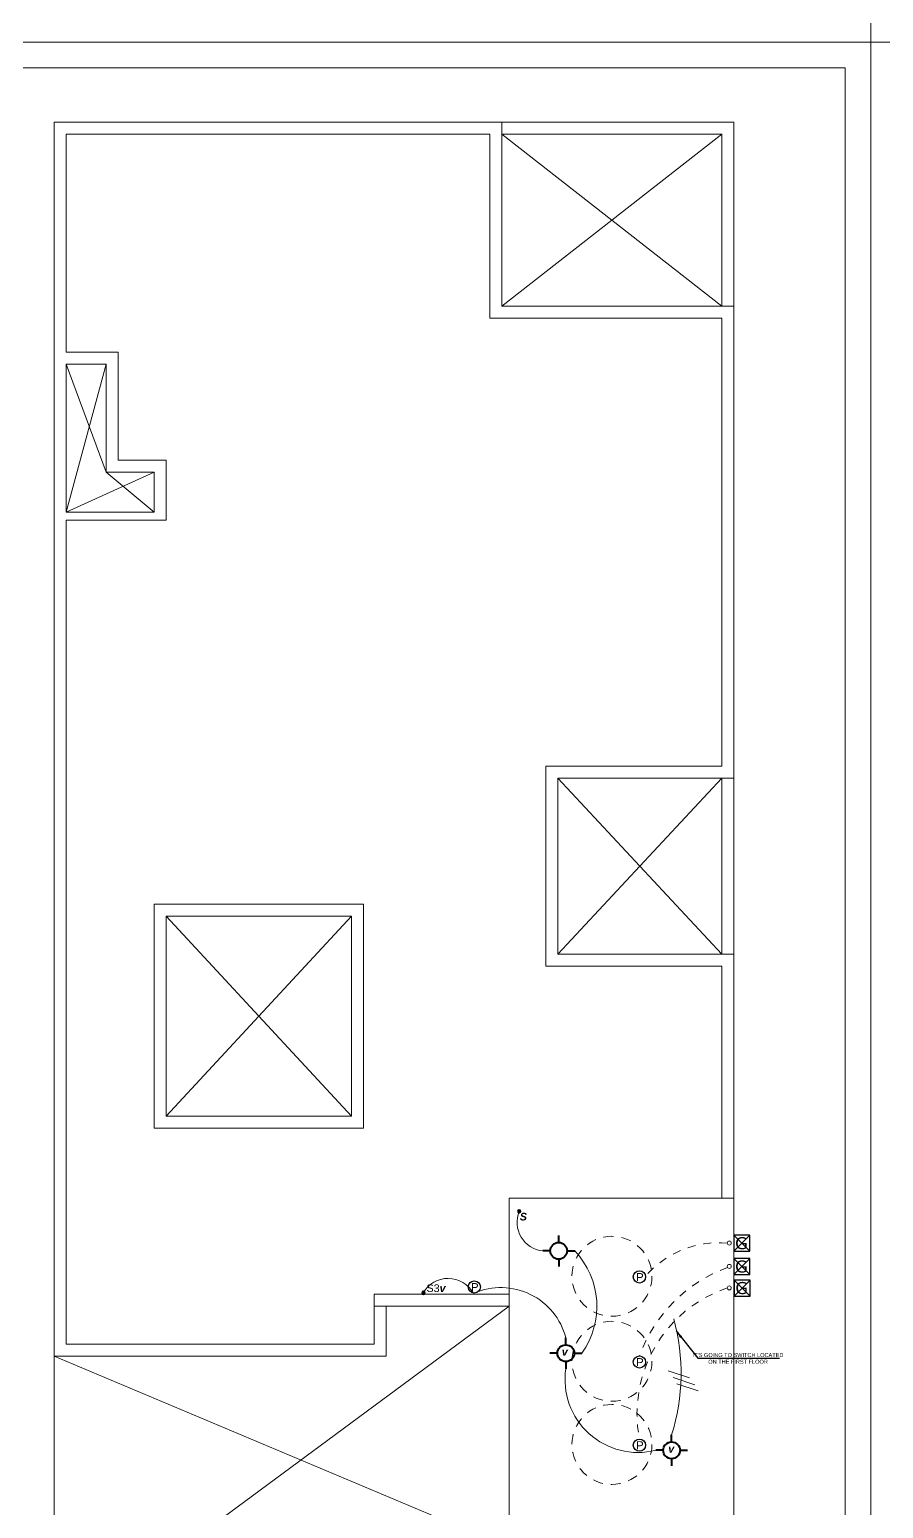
# Model space of a CAD drawing. Header units: millimetres. Extents: x -59 to 123, y 54 to 155.
# Drawn here: x -25.21 to -14.53, y 106.5 to 124.98 of the extents above; entities that cross this region are included whole.
import ezdxf

# ---------------------------------------------------------------- set-up
doc = ezdxf.new("R2010")
doc.units = ezdxf.units.MM
for name, pattern in [('ACAD_ISO04W100', [30.5, 24, -3, 0.5, -3]), ('CONTINUA', [0]), ('DASHED', [0.75, 0.5, -0.25]), ('HIDDEN', [9.525, 6.35, -3.175]), ('HIDDEN2', [0.1875, 0.125, -0.0625])]:
    doc.linetypes.add(name, pattern=pattern)
doc.layers.get('0').update_dxf_attribs({"lineweight": 9})
doc.layers.get('Defpoints').update_dxf_attribs({"lineweight": 0})
doc.layers.add('A-PROY', color=8, linetype='HIDDEN2')
doc.layers.add('telefono', color=54, linetype='Continuous')
for name, color, linetype, lineweight in [('C.EMPOTRADO EN PARED Y TECHO', 210, 'Continuous', 40), ('DET-CORTE', 86, 'Continuous', 50), ('FLUORESCENTE', 3, 'ACAD_ISO04W100', 9), ('mobiliario', 7, 'Continuous', 0), ('murobajo', 7, 'Continuous', 30), ('MUROS', 7, 'Continuous', 80), ('red tomacorrient', 21, 'Continuous', 40), ('T.D.', 105, 'Continuous', 25), ('TEXTO1', 7, 'Continuous', 0), ('VIDRIO', 7, 'Continuous', 5)]:
    doc.layers.add(name, color=color, linetype=linetype, lineweight=lineweight)
doc.styles.add('david', font='arialbi.ttf', dxfattribs={"height": 0.05})
doc.styles.add('Ejes', font='arial.ttf', dxfattribs={"height": 0.2})
doc.styles.add('style4', font='verdanab.ttf', dxfattribs={"height": 0.1})
doc.styles.add('textcosan', font='verdana.ttf', dxfattribs={"height": 0.1})
doc.dimstyles.new('dimension horizontal', dxfattribs={"dimtxt": 0.08, "dimasz": 0.1, "dimexe": 0.15, "dimexo": 0.3, "dimgap": 0.01, "dimtad": 2, "dimtih": 1, "dimtoh": 1, "dimzin": 1, "dimtxsty": 'style4', "dimblk": 'ARCHTICK', "dimcen": 0.08, "dimadec": 0, "dimazin": 0, "dimtfac": 1, "dimtmove": 0, "dimatfit": 3, "dimfxl": 1, "dimarcsym": 0})

# ---------------------------------------------------------------- blocks, each defined once
blk = doc.blocks.new('A$C55F07E59')
at = {"linetype": 'CONTINUA'}
blk.add_lwpolyline([(5.69, 5.55), (8.5, 5.55), (8.5, 1.5), (5.69, 1.5)], close=True, dxfattribs=at)
at = {"layer": 'mobiliario', "lineweight": -2, "ltscale": 0.3}
for p, q in [((5.6, 19), (8.5, 19)), ((8.5, 16.7), (8.5, 19)), ((8.35, 18.85), (5.6, 18.85)), ((5.6, 18.85), (8.35, 16.7)), ((8.35, 18.85), (5.6, 16.7)), ((8.35, 16.7), (8.35, 18.85)), ((0.65, 14.625), (0.15, 15.975)), ((0.65, 15.975), (0.15, 14.125)), ((1.25, 14.625), (0.15, 14.125)), ((0.65, 14.625), (1.25, 14.125)), ((6.3, 8.6), (8.35, 10.8)), ((6.3, 10.8), (8.35, 8.6)), ((8.35, 10.8), (8.35, 8.6)), ((8.5, 10.8), (8.5, 8.6)), ((1.4, 9.075), (3.719, 6.575)), ((1.4, 6.575), (3.719, 9.075)), ((5.69, 4.2), (0, 0)), ((0, 0.4), (0, 3.575)), ((0, 3.575), (8.5, 0))]:
    blk.add_line(p, q, dxfattribs=at)
at = {"layer": 'murobajo', "lineweight": -2}
for p, q in [((5.6, 19), (0, 19)), ((0, 19), (0, 3.575)), ((5.6, 16.7), (5.6, 19)), ((5.45, 18.85), (0.15, 18.85)), ((0.15, 18.85), (0.15, 16.125)), ((5.45, 16.55), (5.45, 18.85)), ((5.6, 16.7), (8.5, 16.7)), ((8.5, 10.8), (8.5, 16.7)), ((5.45, 16.55), (8.35, 16.55)), ((8.35, 10.95), (8.35, 16.55)), ((0.75, 16.125), (0.15, 16.125)), ((0.15, 16.125), (0.8, 16.125)), ((0.8, 16.125), (0.8, 14.775)), ((0.15, 15.975), (0.15, 14.125)), ((0.15, 15.975), (0.65, 15.975)), ((0.65, 15.975), (0.65, 14.625)), ((0.65, 14.625), (1.25, 14.625)), ((0.8, 14.775), (1.4, 14.775)), ((1.25, 14.125), (1.25, 14.625)), ((1.4, 14.025), (1.4, 14.775)), ((1.25, 14.125), (0.15, 14.125)), ((0.15, 14.025), (0.15, 3.725)), ((1.4, 14.025), (0.15, 14.025)), ((6.15, 10.95), (8.35, 10.95)), ((6.15, 10.95), (6.15, 8.45)), ((6.3, 10.8), (8.5, 10.8)), ((6.3, 10.8), (6.3, 8.6)), ((3.869, 9.225), (1.25, 9.225)), ((1.25, 6.425), (1.25, 9.225)), ((3.719, 9.075), (1.4, 9.075)), ((1.4, 6.575), (1.4, 9.075)), ((3.719, 9.075), (3.719, 6.575)), ((3.869, 9.225), (3.869, 6.425)), ((6.3, 8.6), (8.5, 8.6)), ((8.5, 5.55), (8.5, 8.6)), ((6.15, 8.45), (8.35, 8.45)), ((8.35, 5.55), (8.35, 8.45)), ((3.719, 6.575), (1.4, 6.575)), ((3.869, 6.425), (1.25, 6.425)), ((4, 3.725), (4, 4.2)), ((4.15, 3.575), (4.15, 4.2)), ((4.15, 3.575), (4.15, 4.2)), ((0.15, 3.725), (4, 3.725)), ((0, 3.575), (4.15, 3.575))]:
    blk.add_line(p, q, dxfattribs=at)
at = {"layer": 'MUROS', "lineweight": -2}
for p, q in [((5.69, 5.55), (8.5, 5.55)), ((5.69, 5.25), (5.69, 5.55)), ((8.5, 1.5), (8.5, 5.55))]:
    blk.add_line(p, q, dxfattribs=at)
at = {"layer": 'MUROS', "linetype": 'CONTINUA', "lineweight": -2}
for p, q in [((5.69, 4.35), (4, 4.35)), ((4, 4.2), (4, 4.35)), ((5.2, 4.2), (4, 4.2))]:
    blk.add_line(p, q, dxfattribs=at)
at = {"layer": 'VIDRIO', "lineweight": -2}
blk.add_line((5.2, 4.2), (5.69, 4.2), dxfattribs=at)
blk = doc.blocks.new('rrllluuuuzzzz')
at = {"layer": 'C.EMPOTRADO EN PARED Y TECHO'}
for points in [[(0.199, 0.105), (0.199, 0.194)], [(0.094, 0), (0, 0)], [(0.305, 0), (0.399, 0)], [(0.199, -0.105), (0.199, -0.194)]]:
    blk.add_lwpolyline(points, dxfattribs=at)
blk.add_circle((0.199, 0), 0.105, dxfattribs=at)
blk = doc.blocks.new('nº de circuitos')
at = {"layer": 'FLUORESCENTE', "lineweight": 13}
for p, q in [((-0.205, -0.072), (0.009, 0.072)), ((-0.107, -0.072), (0.107, 0.072)), ((-0.028, -0.085), (0.186, 0.059))]:
    blk.add_line(p, q, dxfattribs=at)
blk = doc.blocks.new('_ArchTick')
at = {"color": 0, "linetype": 'ByBlock', "const_width": 0.15}
blk.add_lwpolyline([(-0.5, -0.5), (0.5, 0.5)], dxfattribs=at)
blk = doc.blocks.new('caja de paso')
at = {"lineweight": -3}
blk.add_circle((0, 0), 0.0763, dxfattribs=at)
at = {"style": 'Ejes'}
blk.add_text('P', height=0.1, dxfattribs=at).set_placement((-0.04, -0.052))
blk = doc.blocks.new('A$C2CDF31AB')
at = {"linetype": 'ByBlock'}
blk.add_hatch(color=256, dxfattribs=at).paths.add_polyline_path([(0, 0.017, 1), (0.033, 0.017, 1)])
blk.add_hatch(color=256, dxfattribs=at).paths.add_polyline_path([(0, 0.017, 1), (0.033, 0.017, 1)])
blk.add_circle((0.017, 0.017), 0.0166, dxfattribs=at)
blk = doc.blocks.new('A$C79E72A3B')
at = {"linetype": 'ByBlock'}
blk.add_hatch(color=256, dxfattribs=at).paths.add_polyline_path([(0, 0.017, 1), (0.033, 0.017, 1)])
blk.add_circle((0.017, 0.017), 0.0166, dxfattribs=at)
blk = doc.blocks.new('OO')
at = {"layer": 'telefono', "linetype": 'HIDDEN'}
for p, q in [((566.996, 1787.192), (567.196, 1787.392)), ((566.996, 1787.392), (567.196, 1787.192))]:
    blk.add_line(p, q, dxfattribs=at)
blk.add_lwpolyline([(566.996, 1787.192), (567.196, 1787.192), (567.196, 1787.392), (566.996, 1787.392)], close=True, dxfattribs=at)

msp = doc.modelspace()

# ---------------------------------------------------------------- linework, layer by layer
at = {"layer": 'A-PROY', "lineweight": 5}
for centre in [(-17.925, 109.402), (-17.925, 108.3391), (-17.925, 107.2999)]:
    msp.add_circle(centre, 0.5, dxfattribs=at)
at = {"layer": 'C.EMPOTRADO EN PARED Y TECHO', "lineweight": 5}
for centre, radius, start, end in [((-18.7516, 110.0774), 0.3599, 157.89203, 263.98406), ((-19.1158, 109.0262), 1.0034, 324.26492, 43.70147), ((-19.9719, 109.016), 0.3595, 29.58783, 149.90837), ((-19.3131, 108.4209), 0.8398, 14.69807, 113.29718), ((-19.6147, 108.1879), 2.555, 342.52539, 15.44947), ((-17.5991, 108.1112), 0.9118, 171.46516, 284.09881)]:
    msp.add_arc(centre, radius, start, end, dxfattribs=at)
at = {"layer": 'Defpoints', "lineweight": 5, "ltscale": 0.5}
for points in [[(-58.9383, 124.826), (-14.6883, 124.826), (-14.6883, 154.6086), (-58.9383, 154.6086)], [(-14.6883, 124.826), (29.5617, 124.826), (29.5617, 154.6086), (-14.6883, 154.6086)], [(-58.9383, 95.0434), (-14.6883, 95.0434), (-14.6883, 124.826), (-58.9383, 124.826)], [(-14.6883, 95.0434), (29.5617, 95.0434), (29.5617, 124.826), (-14.6883, 124.826)]]:
    msp.add_lwpolyline(points, close=True, dxfattribs=at)
at = {"layer": 'DET-CORTE', "lineweight": 5, "ltscale": 0.5}
msp.add_lwpolyline([(-58.6204, 95.3613), (-15.0063, 95.3613), (-15.0063, 124.508), (-58.6204, 124.508)], close=True, dxfattribs=at)
at = {"layer": 'red tomacorrient', "color": 1, "linetype": 'DASHED', "lineweight": 5, "ltscale": 0.2}
for centre, radius, start, end in [((-16.5899, 108.6154), 1.2068, 84.89005, 139.32662), ((-15.8384, 107.7729), 1.8544, 110.21019, 160.00171), ((-15.9507, 107.6838), 1.6607, 108.67456, 190.9669)]:
    msp.add_arc(centre, radius, start, end, dxfattribs=at)
at = {"layer": 'T.D.', "lineweight": 5}
for centre in [(-16.4574, 109.8174), (-16.4574, 109.5256), (-16.4574, 109.2571)]:
    msp.add_circle(centre, 0.025, dxfattribs=at)

# ---------------------------------------------------------------- block references
at = {"color": 251, "linetype": 'CONTINUA', "lineweight": 5}
msp.add_blockref('A$C55F07E59', (-24.8993, 104.8294), dxfattribs=at)
at = {"lineweight": 5}
for p in [(-18.7893, 109.7195), (-18.7002, 108.4402), (-17.377, 107.2269)]:
    msp.add_blockref('rrllluuuuzzzz', p, dxfattribs=at)
at = {"lineweight": 5, "rotation": 180}
for p in [(550.7963, 1897.107), (550.7963, 1896.8153), (550.7999, 1896.5464)]:
    msp.add_blockref('OO', p, dxfattribs=at)
at = {"lineweight": 5, "xscale": 1.102500001118541, "yscale": 1.102500001118541, "zscale": 1.102500001118541, "rotation": 307.6363093843845}
msp.add_blockref('nº de circuitos', (-17.0218, 108.0913), dxfattribs=at)
at = {"layer": 'C.EMPOTRADO EN PARED Y TECHO', "lineweight": 5, "xscale": -1}
for name, p, rotation in [('A$C79E72A3B', (-19.0684, 110.1963), 0.0001194124792647244), ('A$C2CDF31AB', (-20.2995, 109.2128), 180)]:
    msp.add_blockref(name, p, dxfattribs=dict(at, rotation=rotation))
at = {"layer": 'C.EMPOTRADO EN PARED Y TECHO', "lineweight": 5}
for p in [(-17.581, 109.3937), (-19.6452, 109.2685), (-17.581, 108.3308), (-17.581, 107.2916)]:
    msp.add_blockref('caja de paso', p, dxfattribs=at)

# ---------------------------------------------------------------- texts
at = {"lineweight": 5, "insert": (-16.3471, 108.3087), "char_height": 0.05, "width": 1.799767, "attachment_point": 8, "rotation": 359.99999, "style": 'textcosan'}
msp.add_mtext("{\\fArial|b0|i0|c204|p34;IT'S GOING TO SWITCH LOCATED }\\P{\\fArial|b0|i0|c204|p34;ON THE FIRST FLOOR}", dxfattribs=at)
at = {"layer": 'C.EMPOTRADO EN PARED Y TECHO', "lineweight": 5, "style": 'david'}
for s, p in [('S', (-19.0767, 110.0996)), ('v', (-18.5513, 108.4099)), ('v', (-17.2202, 107.1988))]:
    msp.add_text(s, height=0.0957, dxfattribs=at).set_placement(p)
at = {"layer": 'C.EMPOTRADO EN PARED Y TECHO', "lineweight": 5, "insert": (-20.243, 109.301), "char_height": 0.095726, "attachment_point": 1, "style": 'david'}
msp.add_mtext('{\\fArial|b0|i0|c204|p34;S\\fArial|b0|i0|c0|p34;3}v', dxfattribs=at)
at = {"layer": 'TEXTO1', "lineweight": 5, "ltscale": 0.5, "style": 'textcosan'}
for p in [(-16.3842, 109.741), (-16.3842, 109.4493), (-16.3806, 109.1804)]:
    msp.add_text('G', height=0.15, dxfattribs=at).set_placement(p)

# ---------------------------------------------------------------- leaders
at = {"lineweight": 5}
msp.add_leader([(-17.1217, 108.7191), (-16.849, 108.3771), (-15.8292, 108.3771)], dimstyle='dimension horizontal', dxfattribs=at)

doc.saveas('drawing.dxf')
